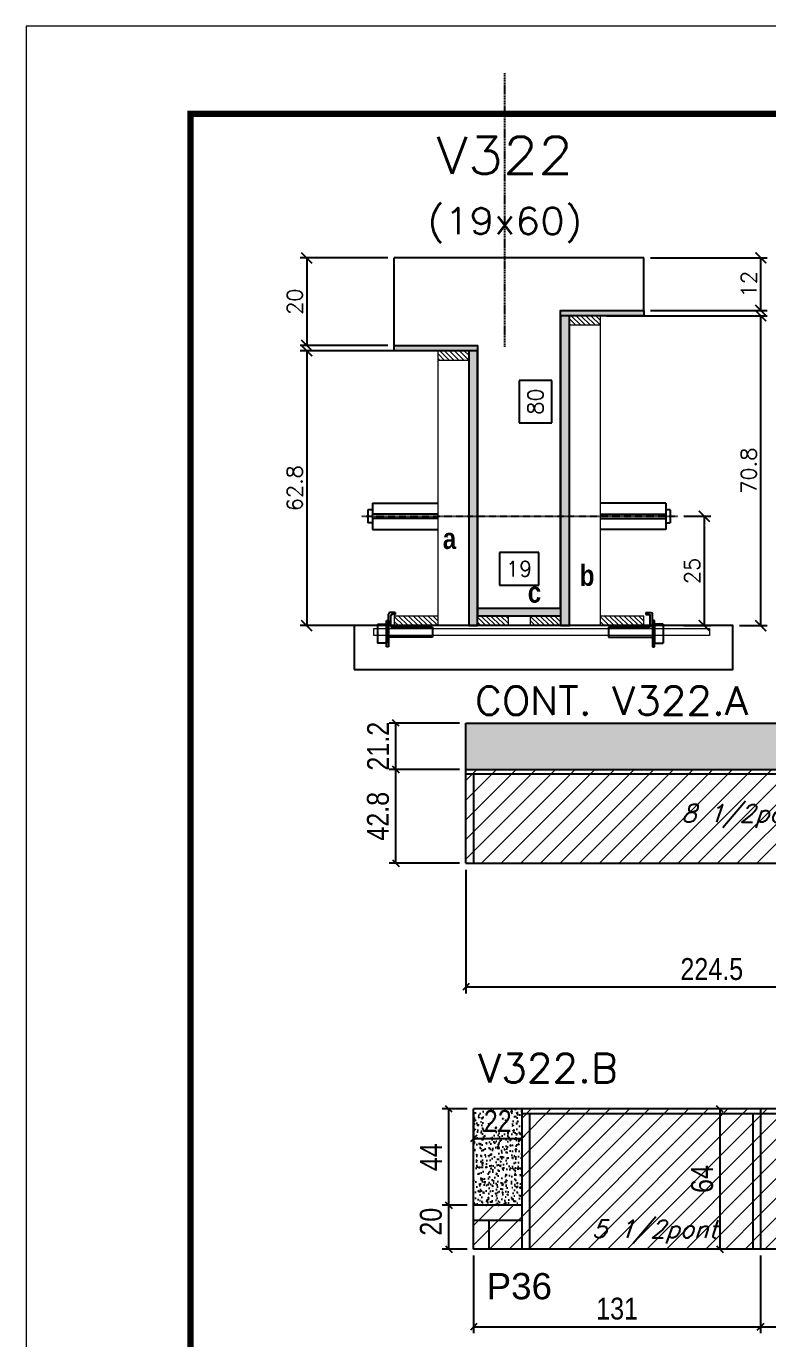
# Model space of a CAD drawing. Extents: x 137137 to 143418, y 10464 to 34486.
# Drawn here: x 140307 to 140646, y 23549 to 24149 of the extents above; entities that cross this region are included whole.
import ezdxf
from ezdxf.enums import TextEntityAlignment as Align

# ---------------------------------------------------------------- set-up
doc = ezdxf.new("R2010")
doc.units = 0
doc.linetypes.add('DASHED', pattern=[0.75, 0.5, -0.25])
doc.linetypes.add('HIDDEN', pattern=[0.375, 0.25, -0.125])
for name, color, linetype in [('5', 5, 'Continuous'), ('barrote', 251, 'Continuous'), ('COTA', 241, 'Continuous'), ('Cota Seção (2x)', 4, 'Continuous'), ('detalhes', 4, 'Continuous'), ('Painéis', 200, 'Continuous'), ('presilha', 1, 'Continuous'), ('SARR_2.2x7', 40, 'Continuous'), ('SARR_3.5x7', 81, 'Continuous'), ('TENSOR', 3, 'Continuous'), ('texto', 7, 'Continuous'), ('Texto de Titulo', 7, 'Continuous'), ('Texto Qtd Sarr', 242, 'Continuous')]:
    doc.layers.add(name, color=color, linetype=linetype)
for name, color, linetype, lineweight in [('CONCRETO', 251, 'Continuous', 25), ('Folhas', 255, 'Continuous', 9), ('Hachura', 251, 'Continuous', 9), ('Madeira', 126, 'Continuous', 18), ('SARRAFO DE PRESSAO', 251, 'DASHED', 9), ('SCO-___-LAJ', 2, 'Continuous', 0), ('Texto Seção', 7, 'Continuous', 15)]:
    doc.layers.add(name, color=color, linetype=linetype, lineweight=lineweight)
doc.styles.add('COTA TECNICA', font='techl___.ttf', dxfattribs={"height": 10})
doc.styles.add('REGUA-120', font='ROMANS.shx', dxfattribs={"height": 15})
doc.styles.add('Romans', font='romans.shx')
doc.styles.get("Standard").update_dxf_attribs({"font": 'arial.ttf'})
doc.styles.add('TECNICA', font='techb___.ttf', dxfattribs={"height": 10})
doc.dimstyles.new('Cota Seção (2x)', dxfattribs={"dimtxt": 7, "dimasz": 5, "dimexe": 3, "dimexo": 3, "dimgap": 2, "dimtad": 3, "dimdec": 1, "dimlfac": 0.5, "dimzin": 12, "dimdsep": 46, "dimtxsty": 'Romans', "dimblk": 'ARCHTICK', "dimcen": 0, "dimclrd": 4, "dimclre": 4, "dimclrt": 1, "dimadec": 1, "dimazin": 3, "dimtfac": 1, "dimtdec": 1, "dimtmove": 0, "dimatfit": 3, "dimldrblk": 'OBLIQUE', "dimfxl": 1, "dimtolj": 1, "dimtzin": 12, "dimarcsym": 0})
doc.dimstyles.new('Cota Seção interna', dxfattribs={"dimtxt": 7, "dimasz": 6, "dimexe": 0.18, "dimexo": 2, "dimgap": -4, "dimtad": 3, "dimdec": 1, "dimlfac": 0.5, "dimzin": 12, "dimdsep": 46, "dimtxsty": 'Romans', "dimblk": 'ARCHTICK', "dimcen": 0.09, "dimse1": 1, "dimse2": 1, "dimsd1": 1, "dimsd2": 1, "dimclrd": 180, "dimclre": 5, "dimclrt": 1, "dimadec": 0, "dimazin": 3, "dimtfac": 1, "dimtdec": 1, "dimtofl": 0, "dimtmove": 0, "dimatfit": 3, "dimldrblk": 'ARCHTICK', "dimfxl": 1, "dimtolj": 1, "dimtzin": 0, "dimarcsym": 0})
doc.dimstyles.new('PAINEL', dxfattribs={"dimtxt": 10, "dimasz": 3, "dimexe": 3, "dimexo": 3, "dimgap": 3, "dimtad": 1, "dimdec": 1, "dimzin": 12, "dimdsep": 46, "dimtxsty": 'COTA TECNICA', "dimblk1": 'OBLIQUE', "dimblk2": 'OBLIQUE', "dimsah": 1, "dimcen": 0.9, "dimclrd": 4, "dimclre": 4, "dimclrt": 240, "dimadec": 1, "dimazin": 3, "dimtfac": 1, "dimtdec": 1, "dimtmove": 0, "dimatfit": 3, "dimfxl": 1, "dimtolj": 1, "dimtzin": 12, "dimarcsym": 0})
pattern_1 = [(45, (-1599.503, -8044.2146), (-4.49012806, 4.49012806), [])]

# ---------------------------------------------------------------- blocks, each defined once
blk = doc.blocks.new('9999999999')
at = {"layer": 'Folhas'}
blk.add_lwpolyline([(98138.98, 34190.21), (99623.98, 34190.21), (99623.98, 35240.21), (98138.98, 35240.21)], close=True, dxfattribs=at)
at = {"layer": 'Folhas', "color": 30, "const_width": 3}
blk.add_lwpolyline([(98213.98, 34230.21), (99583.98, 34230.21), (99583.98, 35200.21), (98213.98, 35200.21)], close=True, dxfattribs=at)
blk = doc.blocks.new('titulo1')
at = {"layer": 'Defpoints', "color": 252, "linetype": 'HIDDEN', "ltscale": 2}
blk.add_line((0, 0), (0, 125), dxfattribs=at)
at = {"layer": 'Defpoints', "style": 'Romans', "oblique": 15}
blk.add_attdef('FOLHA', text='', height=10, dxfattribs=at).set_placement((0, 15.58), align=Align.MIDDLE_CENTER)
at = {"layer": 'Texto Qtd Sarr', "color": 3, "style": 'Romans', "oblique": 15}
for tag, height, p in [('TITULO', 17, (0, 71.45)), ('SEÇÃO', 12, (0, 41.55))]:
    blk.add_attdef(tag, text='', height=height, dxfattribs=at).set_placement(p, align=Align.MIDDLE_CENTER)
blk = doc.blocks.new('*D1977')
at = {"layer": 'Cota Seção (2x)', "color": 180, "lineweight": -2, "transparency": 16777216}
for p, q in [((140547.34, 23986.82), (140532.34, 23986.82)), ((140532.34, 23986.82), (140532.34, 23967.49)), ((140547.34, 23967.49), (140547.34, 23986.82)), ((140532.34, 23967.49), (140547.34, 23967.49))]:
    blk.add_line(p, q, dxfattribs=at)
at = {"layer": 'Defpoints', "color": 0, "transparency": 16777216}
for p in [(140551.34, 24042.78), (140551.34, 24042.78), (140551.34, 23882.78)]:
    blk.add_point(p, dxfattribs=at)
at = {"layer": 'Cota Seção (2x)', "color": 1, "transparency": 16777216, "insert": (140539.84, 23977.16), "char_height": 7, "attachment_point": 5, "rotation": 90, "style": 'Romans'}
blk.add_mtext('\\A1;80', dxfattribs=at)
blk = doc.blocks.new('_ArchTick')
at = {"color": 0, "linetype": 'ByBlock', "const_width": 0.15}
blk.add_lwpolyline([(-0.5, -0.5), (0.5, 0.5)], dxfattribs=at)
blk = doc.blocks.new('PRESILHA METÁLICA 1')
at = {"layer": 'presilha'}
for p, q in [((7.5, 10.64), (7.5, 19.86)), ((12, 21), (8.64, 21)), ((9, 11.57), (9, 18.93)), ((12, 19.5), (9.57, 19.5)), ((12, 21), (12, 19.5)), ((0, 13), (6, 13)), ((0, 13), (0, 0)), ((6, 15.5), (7.5, 15.5)), ((6, -2.5), (6, 15.5)), ((6, 13), (6, 0)), ((7.5, 15.5), (7.5, -2.5)), ((37.5, 11), (9.57, 11)), ((37.5, 11), (37.5, 4.1)), ((6, 0), (0, 0)), ((37.5, 4.1), (7.5, 4.1)), ((7.5, -2.5), (6, -2.5))]:
    blk.add_line(p, q, dxfattribs=at)
for centre, radius, start, end in [((8.64, 19.86), 1.14, 90, 180), ((9.57, 18.93), 0.57, 90, 180), ((9.57, 11.57), 0.57, 180, 270)]:
    blk.add_arc(centre, radius, start, end, dxfattribs=at)
blk = doc.blocks.new('*D1978')
at = {"layer": 'Cota Seção (2x)', "color": 180, "lineweight": -2, "transparency": 16777216}
for p, q in [((140541.34, 23908.21), (140523.34, 23908.21)), ((140523.34, 23908.21), (140523.34, 23893.21)), ((140541.34, 23893.21), (140541.34, 23908.21)), ((140523.34, 23893.21), (140541.34, 23893.21))]:
    blk.add_line(p, q, dxfattribs=at)
at = {"layer": 'Defpoints', "color": 0, "transparency": 16777216}
for p in [(140551.34, 23889.21), (140513.34, 23874.78), (140551.34, 23874.78)]:
    blk.add_point(p, dxfattribs=at)
at = {"layer": 'Cota Seção (2x)', "color": 1, "transparency": 16777216, "insert": (140532.34, 23900.71), "char_height": 7, "attachment_point": 5, "style": 'Romans'}
blk.add_mtext('\\A1;19', dxfattribs=at)
blk = doc.blocks.new('*D1979')
at = {"layer": 'COTA', "color": 4, "lineweight": -2, "transparency": 16777216}
for p, q in [((140492.34, 24000.38), (140432.37, 24000.38)), ((140435.37, 24000.38), (140435.37, 23874.78)), ((140492.34, 23874.78), (140432.37, 23874.78))]:
    blk.add_line(p, q, dxfattribs=at)
at = {"layer": 'Defpoints', "color": 0, "transparency": 16777216}
for p in [(140495.34, 24000.38), (140435.37, 23874.78), (140495.34, 23874.78)]:
    blk.add_point(p, dxfattribs=at)
at = {"layer": 'COTA', "color": 4, "lineweight": -2, "transparency": 16777216, "xscale": 5, "yscale": 5, "zscale": 5}
for p, rotation in [((140435.37, 24000.38), 90), ((140435.37, 23874.78), 270)]:
    blk.add_blockref('_ArchTick', p, dxfattribs=dict(at, rotation=rotation))
at = {"layer": 'COTA', "color": 1, "transparency": 16777216, "insert": (140429.87, 23937.58), "char_height": 7, "attachment_point": 5, "rotation": 90, "style": 'Romans'}
blk.add_mtext('\\A1;62.8', dxfattribs=at)
blk = doc.blocks.new('_Oblique')
at = {"color": 0, "linetype": 'ByBlock', "lineweight": -2}
blk.add_line((-0.5, -0.5), (0.5, 0.5), dxfattribs=at)
blk = doc.blocks.new('*D1980')
at = {"layer": 'COTA', "color": 4, "lineweight": -2, "transparency": 16777216}
for p, q in [((140607.64, 23924.75), (140619.92, 23924.75)), ((140616.92, 23924.75), (140616.92, 23874.78)), ((140607.64, 23874.78), (140619.92, 23874.78))]:
    blk.add_line(p, q, dxfattribs=at)
at = {"layer": 'Defpoints', "color": 0, "transparency": 16777216}
for p in [(140604.64, 23924.75), (140604.64, 23874.78), (140616.92, 23874.78)]:
    blk.add_point(p, dxfattribs=at)
at = {"layer": 'COTA', "color": 4, "lineweight": -2, "transparency": 16777216, "xscale": 5, "yscale": 5, "zscale": 5}
for p, rotation in [((140616.92, 23924.75), 90), ((140616.92, 23874.78), 270)]:
    blk.add_blockref('_ArchTick', p, dxfattribs=dict(at, rotation=rotation))
at = {"layer": 'COTA', "color": 1, "transparency": 16777216, "insert": (140611.42, 23899.77), "char_height": 7, "attachment_point": 5, "rotation": 90, "style": 'Romans'}
blk.add_mtext('\\A1;25', dxfattribs=at)
blk = doc.blocks.new('*D1981')
at = {"layer": 'COTA', "color": 4, "lineweight": -2, "transparency": 16777216}
for p, q in [((140472.34, 24042.78), (140432.37, 24042.78)), ((140435.37, 24042.78), (140435.37, 24002.78)), ((140472.34, 24002.78), (140432.37, 24002.78))]:
    blk.add_line(p, q, dxfattribs=at)
at = {"layer": 'Defpoints', "color": 0, "transparency": 16777216}
for p in [(140475.34, 24042.78), (140435.37, 24002.78), (140475.34, 24002.78)]:
    blk.add_point(p, dxfattribs=at)
at = {"layer": 'COTA', "color": 4, "lineweight": -2, "transparency": 16777216, "xscale": 5, "yscale": 5, "zscale": 5}
for p, rotation in [((140435.37, 24042.78), 90), ((140435.37, 24002.78), 270)]:
    blk.add_blockref('_ArchTick', p, dxfattribs=dict(at, rotation=rotation))
at = {"layer": 'COTA', "color": 1, "transparency": 16777216, "insert": (140429.87, 24022.78), "char_height": 7, "attachment_point": 5, "rotation": 90, "style": 'Romans'}
blk.add_mtext('\\A1;20', dxfattribs=at)
blk = doc.blocks.new('*D1982')
at = {"layer": 'COTA', "color": 4, "lineweight": -2, "transparency": 16777216}
for p, q in [((140572.34, 24016.38), (140645.72, 24016.38)), ((140642.72, 23874.78), (140642.72, 24016.38)), ((140632.94, 23874.78), (140645.72, 23874.78))]:
    blk.add_line(p, q, dxfattribs=at)
at = {"layer": 'Defpoints', "color": 0, "transparency": 16777216}
for p in [(140569.34, 24016.38), (140642.72, 24016.38), (140629.94, 23874.78)]:
    blk.add_point(p, dxfattribs=at)
at = {"layer": 'COTA', "color": 4, "lineweight": -2, "transparency": 16777216, "xscale": 5, "yscale": 5, "zscale": 5}
for p, rotation in [((140642.72, 24016.38), 90), ((140642.72, 23874.78), 270)]:
    blk.add_blockref('_ArchTick', p, dxfattribs=dict(at, rotation=rotation))
at = {"layer": 'COTA', "color": 1, "transparency": 16777216, "insert": (140637.22, 23945.58), "char_height": 7, "attachment_point": 5, "rotation": 90, "style": 'Romans'}
blk.add_mtext('\\A1;70.8', dxfattribs=at)
blk = doc.blocks.new('*D1983')
at = {"layer": 'COTA', "color": 4, "lineweight": -2, "transparency": 16777216}
for p, q in [((140592.34, 24042.78), (140645.72, 24042.78)), ((140642.72, 24018.78), (140642.72, 24042.78)), ((140592.34, 24018.78), (140645.72, 24018.78))]:
    blk.add_line(p, q, dxfattribs=at)
at = {"layer": 'Defpoints', "color": 0, "transparency": 16777216}
for p in [(140589.34, 24042.78), (140642.72, 24042.78), (140589.34, 24018.78)]:
    blk.add_point(p, dxfattribs=at)
at = {"layer": 'COTA', "color": 4, "lineweight": -2, "transparency": 16777216, "xscale": 5, "yscale": 5, "zscale": 5}
for p, rotation in [((140642.72, 24042.78), 90), ((140642.72, 24018.78), 270)]:
    blk.add_blockref('_ArchTick', p, dxfattribs=dict(at, rotation=rotation))
at = {"layer": 'COTA', "color": 1, "transparency": 16777216, "insert": (140637.22, 24030.78), "char_height": 7, "attachment_point": 5, "rotation": 90, "style": 'Romans'}
blk.add_mtext('\\A1;12', dxfattribs=at)
blk = doc.blocks.new('*D1988')
at = {"layer": 'COTA', "color": 4, "linetype": 'ByBlock', "lineweight": -2, "transparency": 16777216}
for p, q in [((140508.11, 23763.3), (140508.11, 23706.75)), ((140732.61, 23763.3), (140732.61, 23706.75)), ((140508.11, 23709.75), (140732.61, 23709.75))]:
    blk.add_line(p, q, dxfattribs=at)
at = {"layer": 'Defpoints', "color": 0, "linetype": 'ByBlock', "transparency": 16777216}
for p in [(140508.11, 23766.3), (140732.61, 23766.3), (140732.61, 23709.75)]:
    blk.add_point(p, dxfattribs=at)
at = {"layer": 'COTA', "color": 4, "linetype": 'ByBlock', "lineweight": -2, "transparency": 16777216, "xscale": 3, "yscale": 3, "zscale": 3, "rotation": 180}
blk.add_blockref('_Oblique', (140508.11, 23709.75), dxfattribs=at)
at = {"layer": 'COTA', "color": 4, "linetype": 'ByBlock', "lineweight": -2, "transparency": 16777216, "xscale": 3, "yscale": 3, "zscale": 3}
blk.add_blockref('_Oblique', (140732.61, 23709.75), dxfattribs=at)
at = {"layer": 'COTA', "color": 240, "linetype": 'ByBlock', "transparency": 16777216, "insert": (140620.36, 23717.86), "char_height": 10, "attachment_point": 5, "style": 'COTA TECNICA'}
blk.add_mtext('\\A1;224.5', dxfattribs=at)
blk = doc.blocks.new('*D1990')
at = {"layer": 'COTA', "color": 4, "lineweight": -2, "transparency": 16777216}
for p, q in [((140505.11, 23809.1), (140473.03, 23809.1)), ((140476.03, 23766.3), (140476.03, 23809.1)), ((140505.11, 23766.3), (140473.03, 23766.3))]:
    blk.add_line(p, q, dxfattribs=at)
at = {"layer": 'Defpoints', "color": 0, "transparency": 16777216}
for p in [(140476.03, 23809.1), (140508.11, 23809.1), (140508.11, 23766.3)]:
    blk.add_point(p, dxfattribs=at)
at = {"layer": 'COTA', "color": 4, "lineweight": -2, "transparency": 16777216, "xscale": 3, "yscale": 3, "zscale": 3}
for p, rotation in [((140476.03, 23809.1), 90), ((140476.03, 23766.3), 270)]:
    blk.add_blockref('_Oblique', p, dxfattribs=dict(at, rotation=rotation))
at = {"layer": 'COTA', "color": 240, "transparency": 16777216, "insert": (140467.94, 23787.7), "char_height": 10, "attachment_point": 5, "rotation": 90, "style": 'COTA TECNICA'}
blk.add_mtext('\\A1;42.8', dxfattribs=at)
blk = doc.blocks.new('*D1991')
at = {"layer": 'COTA', "color": 4, "lineweight": -2, "transparency": 16777216}
for p, q in [((140505.11, 23830.3), (140473.03, 23830.3)), ((140476.03, 23809.1), (140476.03, 23830.3)), ((140505.11, 23809.1), (140473.03, 23809.1))]:
    blk.add_line(p, q, dxfattribs=at)
at = {"layer": 'Defpoints', "color": 0, "transparency": 16777216}
for p in [(140476.03, 23830.3), (140508.11, 23830.3), (140508.11, 23809.1)]:
    blk.add_point(p, dxfattribs=at)
at = {"layer": 'COTA', "color": 4, "lineweight": -2, "transparency": 16777216, "xscale": 3, "yscale": 3, "zscale": 3}
for p, rotation in [((140476.03, 23830.3), 90), ((140476.03, 23809.1), 270)]:
    blk.add_blockref('_Oblique', p, dxfattribs=dict(at, rotation=rotation))
at = {"layer": 'COTA', "color": 240, "transparency": 16777216, "insert": (140467.97, 23819.7), "char_height": 10, "attachment_point": 5, "rotation": 90, "style": 'COTA TECNICA'}
blk.add_mtext('\\A1;21.2', dxfattribs=at)
blk = doc.blocks.new('*D2008')
at = {"layer": 'COTA', "color": 4, "linetype": 'ByBlock', "lineweight": -2, "transparency": 16777216}
for p, q in [((140511.61, 23586.99), (140511.61, 23551.53)), ((140642.61, 23586.99), (140642.61, 23551.53)), ((140511.61, 23554.53), (140642.61, 23554.53))]:
    blk.add_line(p, q, dxfattribs=at)
at = {"layer": 'Defpoints', "color": 0, "linetype": 'ByBlock', "transparency": 16777216}
for p in [(140511.61, 23589.99), (140642.61, 23589.99), (140642.61, 23554.53)]:
    blk.add_point(p, dxfattribs=at)
at = {"layer": 'COTA', "color": 4, "linetype": 'ByBlock', "lineweight": -2, "transparency": 16777216, "xscale": 3, "yscale": 3, "zscale": 3, "rotation": 180}
blk.add_blockref('_Oblique', (140511.61, 23554.53), dxfattribs=at)
at = {"layer": 'COTA', "color": 4, "linetype": 'ByBlock', "lineweight": -2, "transparency": 16777216, "xscale": 3, "yscale": 3, "zscale": 3}
blk.add_blockref('_Oblique', (140642.61, 23554.53), dxfattribs=at)
at = {"layer": 'COTA', "color": 240, "linetype": 'ByBlock', "transparency": 16777216, "insert": (140577.11, 23562.74), "char_height": 10, "attachment_point": 5, "style": 'COTA TECNICA'}
blk.add_mtext('\\A1;131', dxfattribs=at)
blk = doc.blocks.new('*D2009')
at = {"layer": 'COTA', "color": 4, "linetype": 'ByBlock', "lineweight": -2, "transparency": 16777216}
for p, q in [((140642.61, 23586.99), (140642.61, 23551.53)), ((140764.61, 23586.99), (140764.61, 23551.53)), ((140642.61, 23554.53), (140764.61, 23554.53))]:
    blk.add_line(p, q, dxfattribs=at)
at = {"layer": 'Defpoints', "color": 0, "linetype": 'ByBlock', "transparency": 16777216}
for p in [(140642.61, 23589.99), (140764.61, 23589.99), (140764.61, 23554.53)]:
    blk.add_point(p, dxfattribs=at)
at = {"layer": 'COTA', "color": 4, "linetype": 'ByBlock', "lineweight": -2, "transparency": 16777216, "xscale": 3, "yscale": 3, "zscale": 3, "rotation": 180}
blk.add_blockref('_Oblique', (140642.61, 23554.53), dxfattribs=at)
at = {"layer": 'COTA', "color": 4, "linetype": 'ByBlock', "lineweight": -2, "transparency": 16777216, "xscale": 3, "yscale": 3, "zscale": 3}
blk.add_blockref('_Oblique', (140764.61, 23554.53), dxfattribs=at)
at = {"layer": 'COTA', "color": 240, "linetype": 'ByBlock', "transparency": 16777216, "insert": (140703.61, 23562.58), "char_height": 10, "attachment_point": 5, "style": 'COTA TECNICA'}
blk.add_mtext('\\A1;122', dxfattribs=at)
blk = doc.blocks.new('*D2015')
at = {"layer": 'COTA', "color": 4, "linetype": 'ByBlock', "lineweight": -2, "transparency": 16777216}
for p, q in [((140508.61, 23609.99), (140497.22, 23609.99)), ((140500.22, 23589.99), (140500.22, 23609.99)), ((140508.61, 23589.99), (140497.22, 23589.99))]:
    blk.add_line(p, q, dxfattribs=at)
at = {"layer": 'Defpoints', "color": 0, "linetype": 'ByBlock', "transparency": 16777216}
for p in [(140500.22, 23609.99), (140511.61, 23609.99), (140511.61, 23589.99)]:
    blk.add_point(p, dxfattribs=at)
at = {"layer": 'COTA', "color": 4, "linetype": 'ByBlock', "lineweight": -2, "transparency": 16777216, "xscale": 3, "yscale": 3, "zscale": 3}
for p, rotation in [((140500.22, 23609.99), 90), ((140500.22, 23589.99), 270)]:
    blk.add_blockref('_Oblique', p, dxfattribs=dict(at, rotation=rotation))
at = {"layer": 'COTA', "color": 240, "linetype": 'ByBlock', "transparency": 16777216, "insert": (140492.12, 23602.49), "char_height": 10, "attachment_point": 5, "rotation": 90, "style": 'COTA TECNICA'}
blk.add_mtext('\\A1;20', dxfattribs=at)
blk = doc.blocks.new('*D2016')
at = {"layer": 'COTA', "color": 4, "linetype": 'ByBlock', "lineweight": -2, "transparency": 16777216}
for p, q in [((140508.61, 23653.99), (140497.22, 23653.99)), ((140500.22, 23609.99), (140500.22, 23653.99)), ((140508.61, 23609.99), (140497.22, 23609.99))]:
    blk.add_line(p, q, dxfattribs=at)
at = {"layer": 'Defpoints', "color": 0, "linetype": 'ByBlock', "transparency": 16777216}
for p in [(140500.22, 23653.99), (140511.61, 23653.99), (140511.61, 23609.99)]:
    blk.add_point(p, dxfattribs=at)
at = {"layer": 'COTA', "color": 4, "linetype": 'ByBlock', "lineweight": -2, "transparency": 16777216, "xscale": 3, "yscale": 3, "zscale": 3}
for p, rotation in [((140500.22, 23653.99), 90), ((140500.22, 23609.99), 270)]:
    blk.add_blockref('_Oblique', p, dxfattribs=dict(at, rotation=rotation))
at = {"layer": 'COTA', "color": 240, "linetype": 'ByBlock', "transparency": 16777216, "insert": (140492.14, 23631.99), "char_height": 10, "attachment_point": 5, "rotation": 90, "style": 'COTA TECNICA'}
blk.add_mtext('\\A1;44', dxfattribs=at)
blk = doc.blocks.new('*D2021')
at = {"layer": 'COTA', "color": 4, "lineweight": -2, "ltscale": 25, "transparency": 16777216}
for p, q in [((140511.61, 23650.99), (140511.61, 23637.51)), ((140533.61, 23650.99), (140533.61, 23637.51)), ((140511.61, 23640.51), (140533.61, 23640.51))]:
    blk.add_line(p, q, dxfattribs=at)
at = {"layer": 'Defpoints', "color": 0, "ltscale": 25, "transparency": 16777216}
for p in [(140511.61, 23653.99), (140533.61, 23653.99), (140533.61, 23640.51)]:
    blk.add_point(p, dxfattribs=at)
at = {"layer": 'COTA', "color": 4, "lineweight": -2, "ltscale": 25, "transparency": 16777216, "xscale": 3, "yscale": 3, "zscale": 3, "rotation": 180}
blk.add_blockref('_Oblique', (140511.61, 23640.51), dxfattribs=at)
at = {"layer": 'COTA', "color": 4, "lineweight": -2, "ltscale": 25, "transparency": 16777216, "xscale": 3, "yscale": 3, "zscale": 3}
blk.add_blockref('_Oblique', (140533.61, 23640.51), dxfattribs=at)
at = {"layer": 'COTA', "color": 240, "ltscale": 25, "transparency": 16777216, "insert": (140522.61, 23648.51), "char_height": 10, "attachment_point": 5, "style": 'COTA TECNICA'}
blk.add_mtext('\\A1;22', dxfattribs=at)
blk = doc.blocks.new('*D2022')
at = {"layer": 'COTA', "color": 4, "lineweight": -2, "ltscale": 25, "transparency": 16777216}
for p, q in [((140639.61, 23653.99), (140621.08, 23653.99)), ((140624.08, 23653.99), (140624.08, 23589.99)), ((140639.61, 23589.99), (140621.08, 23589.99))]:
    blk.add_line(p, q, dxfattribs=at)
at = {"layer": 'Defpoints', "color": 0, "ltscale": 25, "transparency": 16777216}
for p in [(140642.61, 23653.99), (140624.08, 23589.99), (140642.61, 23589.99)]:
    blk.add_point(p, dxfattribs=at)
at = {"layer": 'COTA', "color": 4, "lineweight": -2, "ltscale": 25, "transparency": 16777216, "xscale": 3, "yscale": 3, "zscale": 3}
for p, rotation in [((140624.08, 23653.99), 90), ((140624.08, 23589.99), 270)]:
    blk.add_blockref('_Oblique', p, dxfattribs=dict(at, rotation=rotation))
at = {"layer": 'COTA', "color": 240, "ltscale": 25, "transparency": 16777216, "insert": (140615.98, 23621.99), "char_height": 10, "attachment_point": 5, "rotation": 90, "style": 'COTA TECNICA'}
blk.add_mtext('\\A1;64', dxfattribs=at)

msp = doc.modelspace()

# ---------------------------------------------------------------- hatches: boundary and pattern name
at = {"layer": 'COTA', "ltscale": 25}
h = msp.add_hatch(dxfattribs=at)
h.set_pattern_fill('AR-CONC', color=256, scale=0.03)
h.set_pattern_definition([(50, (-5789.775, 320.572), (5.46554007, -0.47817257), [0.5715, -6.2865]), (355, (-5789.775, 320.572), (-1.05730264, 5.73170536), [0.4572, -5.02921753]), (100.4514447, (-5789.3194, 320.532), (4.40823741, 5.25353256), [0.48570026, -5.34270734]), (46.1842, (-5789.775, 322.096), (8.13237123, -1.26126984), [0.85725, -9.42975]), (96.6355576, (-5789.097, 321.991), (7.12212402, 7.42278374), [0.7285507, -8.01406824]), (351.184151, (-5789.775, 322.096), (7.122124, 7.42278374), [0.685799, -7.54379196]), (21, (-5789.013, 321.715), (4.54843174, -3.06795595), [0.5715, -6.2865]), (326, (-5789.013, 321.715), (1.85406085, 5.52563898), [0.4572, -5.0292]), (71.451445, (-5788.634, 321.459), (6.40249258, 2.45768307), [0.48570026, -5.34269813]), (37.5, (-5789.7749, 320.5718), (0.092658098, 2.536651166), [0, -4.96824, 0, -5.1054, 0, -5.04825]), (7.5, (-5789.7749, 320.5718), (2.004589875, 3.005417245), [0, -2.91084, 0, -4.85394, 0, -1.92405]), (327.5, (-5791.4741, 320.5718), (4.067717855, -0.17186232), [0, -1.905, 0, -5.9436, 0, -7.8867]), (317.5, (-5792.236, 320.5718), (4.44387544, 0.76279473), [0, -2.4765, 0, -3.94716, 0, -5.6007])])
h.paths.add_polyline_path([(140780.61, 23817.1), (140925.11, 23817.1), (141156.11, 23817.1), (141156.11, 23766.3), (141175.11, 23766.3), (141175.11, 23817.1), (141659.11, 23817.1), (141659.11, 23830.3), (141175.11, 23830.3), (140906.11, 23830.3), (140508.11, 23830.3), (140508.11, 23809.1), (140732.61, 23809.1), (140732.61, 23766.3), (140780.61, 23766.3)])
at = {"layer": 'COTA', "linetype": 'ByBlock'}
h = msp.add_hatch(dxfattribs=at)
h.set_pattern_fill('AR-CONC', color=256, scale=0.03)
h.set_pattern_definition([(50, (3235.1323, -6859.468), (5.46554007, -0.47817257), [0.5715, -6.2865]), (355, (3235.1323, -6859.468), (-1.05730264, 5.73170536), [0.4572, -5.02921753]), (100.4514447, (3235.588, -6859.508), (4.40823741, 5.25353256), [0.48570026, -5.34270734]), (46.1842, (3235.132, -6857.944), (8.13237123, -1.26126984), [0.85725, -9.42975]), (96.6355576, (3235.81, -6858.049), (7.122124, 7.42278374), [0.7285507, -8.01406824]), (351.184151, (3235.132, -6857.944), (7.122124, 7.42278374), [0.685799, -7.54379196]), (21, (3235.8943, -6858.325), (4.54843174, -3.06795595), [0.5715, -6.2865]), (326, (3235.8943, -6858.325), (1.85406085, 5.52563898), [0.4572, -5.0292]), (71.451445, (3236.2734, -6858.5807), (6.40249258, 2.45768307), [0.48570026, -5.34269813]), (37.5, (3235.1323, -6859.468), (0.092658098, 2.536651166), [0, -4.96824, 0, -5.1054, 0, -5.04825]), (7.5, (3235.1323, -6859.468), (2.004589875, 3.005417245), [0, -2.91084, 0, -4.85394, 0, -1.92405]), (327.5, (3233.433, -6859.468), (4.067717855, -0.17186232), [0, -1.905, 0, -5.9436, 0, -7.8867]), (317.5, (3232.671, -6859.468), (4.44387544, 0.76279473), [0, -2.4765, 0, -3.94716, 0, -5.6007])])
h.paths.add_polyline_path([(140511.61, 23609.99), (140533.61, 23609.99), (140533.61, 23653.99), (140511.61, 23653.99)])
at = {"layer": 'Hachura'}
h = msp.add_hatch(color=256, dxfattribs=at)
h.dxf.hatch_style = 1
h.paths.add_polyline_path([(140551.34, 24016.38), (140551.34, 24018.78), (140589.34, 24018.78), (140589.34, 24016.38)])
h = msp.add_hatch(color=256, dxfattribs=at)
h.dxf.hatch_style = 1
h.paths.add_polyline_path([(140555.34, 24016.38), (140551.34, 24016.38), (140551.34, 23874.78), (140555.34, 23874.78)])
h = msp.add_hatch(dxfattribs=at)
h.set_pattern_fill('ANSI31', color=256, scale=0.5, angle=270, style=0)
h.set_pattern_definition([(315, (163461.1576, 15708.7403), (1.12253202, 1.12253202), [])])
h.paths.add_polyline_path([(140555.34, 24011.98), (140555.34, 24016.38), (140569.34, 24016.38), (140569.34, 24011.98)])
h = msp.add_hatch(color=256, dxfattribs=at)
h.dxf.hatch_style = 1
h.paths.add_polyline_path([(140475.34, 24000.38), (140475.34, 24002.78), (140513.34, 24002.78), (140513.34, 24000.38)])
h = msp.add_hatch(dxfattribs=at)
h.set_pattern_fill('ANSI31', color=256, scale=0.5, angle=270, style=0)
h.set_pattern_definition([(315, (163401.1576, 15692.7403), (1.12253202, 1.12253202), [])])
h.paths.add_polyline_path([(140495.34, 23995.98), (140495.34, 24000.38), (140509.34, 24000.38), (140509.34, 23995.98)])
h = msp.add_hatch(color=256, dxfattribs=at)
h.dxf.hatch_style = 1
h.paths.add_polyline_path([(140513.34, 24000.38), (140509.34, 24000.38), (140509.34, 23874.78), (140513.34, 23874.78)])
h = msp.add_hatch(color=256, dxfattribs=at)
h.dxf.hatch_style = 1
h.paths.add_polyline_path([(140513.34, 23879.18), (140513.34, 23882.78), (140551.34, 23882.78), (140551.34, 23879.18)])
h = msp.add_hatch(dxfattribs=at)
h.set_pattern_fill('ANSI31', color=256, scale=0.5, angle=270, style=0)
h.set_pattern_definition([(315, (163367.1576, 15645.1403), (1.12253202, 1.12253202), [])])
h.paths.add_polyline_path([(140495.34, 23874.78), (140495.34, 23879.18), (140475.34, 23879.18), (140475.34, 23874.78)])
h = msp.add_hatch(dxfattribs=at)
h.set_pattern_fill('ANSI31', color=256, scale=0.5, angle=270, style=0)
h.set_pattern_definition([(315, (163469.9597, 15645.1403), (1.12253202, 1.12253202), [])])
h.paths.add_polyline_path([(140513.34, 23874.78), (140513.34, 23879.18), (140527.34, 23879.18), (140527.34, 23874.78)])
h = msp.add_hatch(dxfattribs=at)
h.set_pattern_fill('ANSI31', color=256, scale=0.5, angle=270, style=0)
h.set_pattern_definition([(315, (163469.9576, 15645.1403), (1.12253202, 1.12253202), [])])
h.paths.add_polyline_path([(140551.34, 23874.78), (140551.34, 23879.18), (140537.34, 23879.18), (140537.34, 23874.78)])
h = msp.add_hatch(dxfattribs=at)
h.set_pattern_fill('ANSI31', color=256, scale=0.5, angle=270, style=0)
h.set_pattern_definition([(315, (163461.1576, 15645.1403), (1.12253202, 1.12253202), [])])
h.paths.add_polyline_path([(140589.34, 23874.78), (140589.34, 23879.18), (140569.34, 23879.18), (140569.34, 23874.78)])
at = {"layer": 'Hachura', "linetype": 'ByBlock'}
h = msp.add_hatch(dxfattribs=at)
h.set_pattern_fill('ANSI31', color=256, scale=2)
h.set_pattern_definition([(45, (-1617.705, -8026.232), (-4.49012806, 4.49012806), [])])
h.paths.add_polyline_path([(140732.61, 23766.3), (140732.61, 23809.1), (140508.11, 23809.1), (140508.11, 23766.3)])
h.paths.add_polyline_path([(140598.62, 23779.71), (140666.24, 23779.71), (140671.74, 23795.68), (140604.12, 23795.68)], flags=24)
h = msp.add_hatch(dxfattribs=at)
h.set_pattern_fill('ANSI31', color=256, scale=2)
h.set_pattern_definition(pattern_1)
h.paths.add_polyline_path([(140642.61, 23589.99), (140642.61, 23653.99), (140533.61, 23653.99), (140533.61, 23609.99), (140511.61, 23609.99), (140511.61, 23589.99), (140533.61, 23589.99)])
h = msp.add_hatch(dxfattribs=at)
h.set_pattern_fill('ANSI31', color=256, scale=2)
h.set_pattern_definition(pattern_1)
h.paths.add_polyline_path([(140764.61, 23653.99), (140642.61, 23653.99), (140642.61, 23589.99), (140764.61, 23589.99)])

# ---------------------------------------------------------------- linework, layer by layer
at = {"ltscale": 3}
for p, q in [((140465.34, 23930.75), (140465.34, 23918.75)), ((140465.34, 23930.75), (140495.34, 23930.75)), ((140599.34, 23930.75), (140569.34, 23930.75)), ((140599.34, 23930.75), (140599.34, 23918.75)), ((140463.34, 23927.75), (140463.34, 23921.75)), ((140465.34, 23927.75), (140463.34, 23927.75)), ((140495.34, 23925.75), (140465.34, 23925.75)), ((140495.34, 23923.75), (140465.34, 23923.75)), ((140569.34, 23925.75), (140599.34, 23925.75)), ((140569.34, 23923.75), (140599.34, 23923.75)), ((140601.34, 23927.75), (140599.34, 23927.75)), ((140601.34, 23927.75), (140601.34, 23921.75)), ((140465.34, 23921.75), (140463.34, 23921.75)), ((140465.34, 23918.75), (140495.34, 23918.75)), ((140599.34, 23918.75), (140569.34, 23918.75)), ((140599.34, 23921.75), (140601.34, 23921.75))]:
    msp.add_line(p, q, dxfattribs=at)
at = {"layer": 'barrote'}
msp.add_lwpolyline([(140456.97, 23854.78), (140629.94, 23854.78), (140629.94, 23874.78), (140456.97, 23874.78)], close=True, dxfattribs=at)
at = {"layer": 'CONCRETO'}
for p, q in [((140475.34, 24002.78), (140475.34, 24042.78)), ((140589.34, 24018.78), (140589.34, 24042.78))]:
    msp.add_line(p, q, dxfattribs=at)
for points in [[(140589.34, 24042.78), (140551.34, 24042.78), (140551.34, 24042.78), (140551.34, 24042.78), (140551.34, 24042.78), (140513.34, 24042.78), (140475.34, 24042.78)], [(140513.34, 24002.78), (140513.34, 23879.18), (140513.34, 23879.18), (140513.34, 23882.78), (140551.34, 23882.78), (140551.34, 24011.38), (140551.34, 24011.38), (140551.34, 24018.78)]]:
    msp.add_lwpolyline(points, dxfattribs=at)
at = {"layer": 'COTA', "linetype": 'ByBlock'}
for p, q in [((140508.11, 23830.3), (140906.11, 23830.3)), ((140508.11, 23809.1), (140508.11, 23830.3)), ((140511.61, 23609.99), (140511.61, 23653.99)), ((140533.61, 23653.99), (140511.61, 23653.99))]:
    msp.add_line(p, q, dxfattribs=at)
at = {"layer": 'Madeira'}
for points in [[(140555.34, 24011.98), (140555.34, 24016.38), (140569.34, 24016.38), (140569.34, 24011.98)], [(140555.34, 24016.38), (140569.34, 24016.38), (140569.34, 23874.78), (140555.34, 23874.78)], [(140495.34, 23995.98), (140495.34, 24000.38), (140509.34, 24000.38), (140509.34, 23995.98)], [(140495.34, 24000.38), (140509.34, 24000.38), (140509.34, 23874.78), (140495.34, 23874.78)], [(140495.34, 23874.78), (140495.34, 23879.18), (140475.34, 23879.18), (140475.34, 23874.78)], [(140513.34, 23874.78), (140513.34, 23879.18), (140527.34, 23879.18), (140527.34, 23874.78)], [(140551.34, 23874.78), (140551.34, 23879.18), (140537.34, 23879.18), (140537.34, 23874.78)], [(140589.34, 23874.78), (140589.34, 23879.18), (140569.34, 23879.18), (140569.34, 23874.78)]]:
    msp.add_lwpolyline(points, close=True, dxfattribs=at)
at = {"layer": 'Painéis', "linetype": 'ByBlock'}
for p, q in [((140508.11, 23809.1), (140732.61, 23809.1)), ((140508.11, 23766.3), (140508.11, 23809.1)), ((140508.11, 23766.3), (140732.61, 23766.3)), ((140764.61, 23653.99), (140533.61, 23653.99)), ((140533.61, 23653.99), (140533.61, 23609.99)), ((140642.61, 23653.99), (140642.61, 23589.99)), ((140533.61, 23609.99), (140511.61, 23609.99)), ((140511.61, 23589.99), (140511.61, 23609.99)), ((140533.61, 23589.99), (140511.61, 23589.99)), ((140764.61, 23589.99), (140533.61, 23589.99))]:
    msp.add_line(p, q, dxfattribs=at)
at = {"layer": 'Painéis'}
for points in [[(140551.34, 24016.38), (140551.34, 24018.78), (140589.34, 24018.78), (140589.34, 24016.38)], [(140555.34, 24016.38), (140551.34, 24016.38), (140551.34, 23874.78), (140555.34, 23874.78)], [(140475.34, 24000.38), (140475.34, 24002.78), (140513.34, 24002.78), (140513.34, 24000.38)], [(140513.34, 24000.38), (140509.34, 24000.38), (140509.34, 23874.78), (140513.34, 23874.78)], [(140513.34, 23879.18), (140513.34, 23882.78), (140551.34, 23882.78), (140551.34, 23879.18)]]:
    msp.add_lwpolyline(points, close=True, dxfattribs=at)
at = {"layer": 'SARR_2.2x7', "linetype": 'Continuous'}
for p, q in [((140732.61, 23806.9), (140508.11, 23806.9)), ((140642.61, 23651.79), (140533.61, 23651.79)), ((140749.61, 23651.79), (140642.61, 23651.79)), ((140533.61, 23609.99), (140533.61, 23602.99)), ((140533.61, 23602.99), (140511.61, 23602.99)), ((140518.61, 23602.99), (140518.61, 23589.99))]:
    msp.add_line(p, q, dxfattribs=at)
at = {"layer": 'SARR_3.5x7'}
for p, q in [((140511.61, 23806.9), (140511.61, 23766.3)), ((140533.61, 23653.99), (140533.61, 23589.99)), ((140537.11, 23651.79), (140537.11, 23589.99)), ((140639.11, 23651.79), (140639.11, 23589.99))]:
    msp.add_line(p, q, dxfattribs=at)
at = {"layer": 'SCO-___-LAJ', "color": 1}
msp.add_lwpolyline([(140465.98, 23873.45), (140619.28, 23873.45), (140619.28, 23870.25), (140465.98, 23870.25)], close=True, dxfattribs=at)
at = {"layer": 'TENSOR', "linetype": 'HIDDEN', "ltscale": 0.5}
msp.add_line((140460.34, 23924.75), (140604.64, 23924.75), dxfattribs=at)

# ---------------------------------------------------------------- block references
at = {"layer": 'presilha', "yscale": 0.6666666666666666, "zscale": 0.6666666666666666}
for p, xscale in [((140467.76, 23866.82), 0.6666666666666666), ((140598.21, 23866.82), -0.6666666666666666)]:
    msp.add_blockref('PRESILHA METÁLICA 1', p, dxfattribs=dict(at, xscale=xscale))
at = {"layer": 'SARRAFO DE PRESSAO', "color": 6, "linetype": 'ByBlock'}
msp.add_blockref('9999999999', (42168.31, -11091.6), dxfattribs=at)
at = {"layer": 'Texto Seção'}
ref = msp.add_blockref('titulo1', (140525.82, 24002.16), dxfattribs=at)
ref.add_attrib('TITULO', 'V322', dxfattribs={"layer": 'Texto de Titulo', "color": 7, "height": 17, "style": 'Romans', "width": 1.1}).set_placement((140525.82, 24089.66), align=Align.MIDDLE_CENTER)
ref.add_attrib('SEÇÃO', '(19x60)', dxfattribs={"layer": 'Texto de Titulo', "color": 7, "height": 12, "style": 'Romans', "width": 1.1}).set_placement((140525.82, 24059.66), align=Align.MIDDLE_CENTER)

# ---------------------------------------------------------------- texts
at = {"layer": '5', "linetype": 'Continuous'}
msp.add_text('P36', height=12, rotation=359.99996, dxfattribs=at).set_placement((140517.55, 23567.06))
at = {"layer": 'detalhes', "style": 'TECNICA'}
for s, p in [('a', (140497.51, 23909.81)), ('b', (140560.05, 23892.97)), ('c', (140536.32, 23885.28))]:
    msp.add_text(s, height=9.6, dxfattribs=at).set_placement(p)
at = {"layer": 'texto', "color": 2, "char_height": 8, "attachment_point": 5, "style": 'Romans'}
for s, insert in [('{\\Q19;\\C256;8 1/2pont}', (140634.99, 23787.7)), ('{\\Q19;\\C256;5 1/2pont}', (140594.17, 23597.86))]:
    msp.add_mtext(s, dxfattribs=dict(at, insert=insert))
at = {"layer": 'Texto Seção', "style": 'REGUA-120', "width": 1.05}
for s, p in [('CONT. V322.A', (140512.27, 23833.98)), ('V322.B', (140513.68, 23666.14))]:
    msp.add_text(s, height=13, dxfattribs=at).set_placement(p)

# ---------------------------------------------------------------- dimensions: what is measured, and where the dimension line sits
at = {"layer": 'COTA'}
for base, p1, p2, picture, middle in [((140435.37, 24002.78), (140475.34, 24042.78), (140475.34, 24002.78), '*D1981', (140435.37, 24022.78)), ((140642.72, 24042.78), (140589.34, 24018.78), (140589.34, 24042.78), '*D1983', (140642.72, 24030.78))]:
    dim = msp.add_linear_dim(base=base, p1=p1, p2=p2, angle=90, dimstyle='Cota Seção (2x)', dxfattribs=at)
    dim.commit()
    dim.dimension.update_dxf_attribs({"geometry": picture, "text_midpoint": middle, "dimtype": 160})
for base, p1, p2, dimstyle, picture, middle in [((140642.72, 24016.38), (140629.94, 23874.78), (140569.34, 24016.38), 'Cota Seção (2x)', '*D1982', (140637.22, 23945.58)), ((140435.37, 23874.78), (140495.34, 24000.38), (140495.34, 23874.78), 'Cota Seção (2x)', '*D1979', (140429.87, 23937.58)), ((140616.92, 23874.78), (140604.64, 23924.75), (140604.64, 23874.78), 'Cota Seção (2x)', '*D1980', (140611.42, 23899.77)), ((140476.03, 23809.1), (140508.11, 23766.3), (140508.11, 23809.1), 'PAINEL', '*D1990', (140467.94, 23787.7))]:
    dim = msp.add_linear_dim(base=base, p1=p1, p2=p2, angle=90, dimstyle=dimstyle, dxfattribs=at)
    dim.commit()
    dim.dimension.update_dxf_attribs({"geometry": picture, "text_midpoint": middle})
dim = msp.add_linear_dim(base=(140476.03, 23830.3), p1=(140508.11, 23809.1), p2=(140508.11, 23830.3), angle=90, dimstyle='PAINEL', override={"dimtmove": 1}, dxfattribs=at)
dim.commit()
dim.dimension.update_dxf_attribs({"geometry": '*D1991', "text_midpoint": (140476.03, 23819.7), "dimtype": 160})
at = {"layer": 'COTA', "linetype": 'ByBlock'}
for base, p1, p2, picture, middle in [((140732.61, 23709.75), (140508.11, 23766.3), (140732.61, 23766.3), '*D1988', (140620.36, 23717.86)), ((140642.61, 23554.53), (140511.61, 23589.99), (140642.61, 23589.99), '*D2008', (140577.11, 23562.74))]:
    dim = msp.add_linear_dim(base=base, p1=p1, p2=p2, dimstyle='PAINEL', dxfattribs=at)
    dim.commit()
    dim.dimension.update_dxf_attribs({"geometry": picture, "text_midpoint": middle})
dim = msp.add_linear_dim(base=(140500.22, 23653.99), p1=(140511.61, 23609.99), p2=(140511.61, 23653.99), angle=90, dimstyle='PAINEL', override={"dimtmove": 1}, dxfattribs=at)
dim.commit()
dim.dimension.update_dxf_attribs({"geometry": '*D2016', "text_midpoint": (140492.14, 23631.99)})
at = {"layer": 'COTA', "ltscale": 25}
dim = msp.add_linear_dim(base=(140533.61, 23640.51), p1=(140511.61, 23653.99), p2=(140533.61, 23653.99), dimstyle='PAINEL', dxfattribs=at)
dim.commit()
dim.dimension.update_dxf_attribs({"geometry": '*D2021', "text_midpoint": (140522.61, 23640.51), "dimtype": 160})
dim = msp.add_linear_dim(base=(140624.08, 23589.99), p1=(140642.61, 23653.99), p2=(140642.61, 23589.99), angle=90, dimstyle='PAINEL', dxfattribs=at)
dim.commit()
dim.dimension.update_dxf_attribs({"geometry": '*D2022', "text_midpoint": (140615.98, 23621.99)})
at = {"layer": 'COTA', "linetype": 'ByBlock'}
dim = msp.add_linear_dim(base=(140500.22, 23609.99), p1=(140511.61, 23589.99), p2=(140511.61, 23609.99), angle=90, dimstyle='PAINEL', dxfattribs=at)
dim.commit()
dim.dimension.update_dxf_attribs({"geometry": '*D2015', "text_midpoint": (140500.22, 23602.49), "dimtype": 160})
dim = msp.add_linear_dim(base=(140764.61, 23554.53), p1=(140642.61, 23589.99), p2=(140764.61, 23589.99), dimstyle='PAINEL', override={"dimtmove": 1}, dxfattribs=at)
dim.commit()
dim.dimension.update_dxf_attribs({"geometry": '*D2009', "text_midpoint": (140703.61, 23562.58)})
at = {"layer": 'Cota Seção (2x)'}
dim = msp.add_linear_dim(base=(140551.34, 24042.78), p1=(140551.34, 23882.78), p2=(140551.34, 24042.78), angle=90, dimstyle='Cota Seção interna', dxfattribs=at)
dim.commit()
dim.dimension.update_dxf_attribs({"geometry": '*D1977', "text_midpoint": (140551.34, 23977.16), "dimtype": 160})
dim = msp.add_linear_dim(base=(140551.34, 23889.21), p1=(140513.34, 23874.78), p2=(140551.34, 23874.78), dimstyle='Cota Seção interna', dxfattribs=at)
dim.commit()
dim.dimension.update_dxf_attribs({"geometry": '*D1978', "text_midpoint": (140532.34, 23889.21), "dimtype": 160})

doc.saveas('drawing.dxf')
